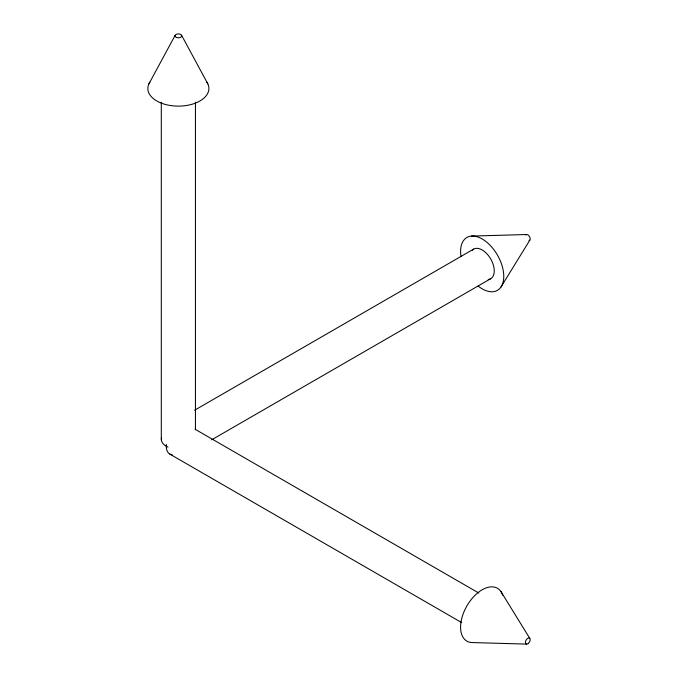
<?xml version="1.0" encoding="UTF-8"?>
<svg xmlns="http://www.w3.org/2000/svg" width="678" height="678" viewBox="0 0 678 678"><rect width="100%" height="100%" fill="white"/><g stroke="black" fill="none" stroke-linecap="round" stroke-linejoin="round"><path stroke-width="1.02" d="M148.88 83.936L175.127 35.341M500.873 287.167L529.84 240.139M194.544 410.258L473.642 249.114M211.621 439.836L490.719 278.692M471.388 236.088L526.594 234.52M526.594 644.1L471.388 642.532A30.535 17.628 -60 0 1 468.591 603.174A30.535 17.628 -60 0 1 502.712 595.157M195.145 429.276L478.821 593.055M169.831 454.099L461.743 622.633M500.873 591.453L529.84 638.481M181.619 35.341L207.866 83.936M195.45 102.234L195.45 429.801M161.296 102.234L161.296 439.31M172.331 454.87A17.077 9.856 -60 0 1 166.398 444.404M167.975 447.133A17.077 9.856 0 0 1 161.559 437.59M206.875 82.182A30.535 17.628 0 0 1 178.373 106.124A30.535 17.628 0 0 1 149.863 82.182M460.964 256.301A30.535 17.628 60 0 1 480.829 238.249A30.535 17.628 60 0 1 503.729 277.904A30.535 17.628 60 0 1 478.16 286.082M525.73 235.02A3.356 1.941 60 0 1 529.467 236.605A3.356 1.941 60 0 1 528.976 240.639M472.286 250.199A17.077 9.856 60 0 1 491.084 259.623A17.077 9.856 60 0 1 488.219 279.472M528.399 643.337A3.356 1.941 -60 0 0 529.467 638.134A3.356 1.941 -60 0 0 525.492 641.651A3.356 1.941 -60 0 0 528.399 643.337M176.695 37.519A3.356 1.941 0 0 0 181.729 35.841A3.356 1.941 0 0 0 176.695 34.163A3.356 1.941 0 0 0 176.695 37.519"/></g></svg>
